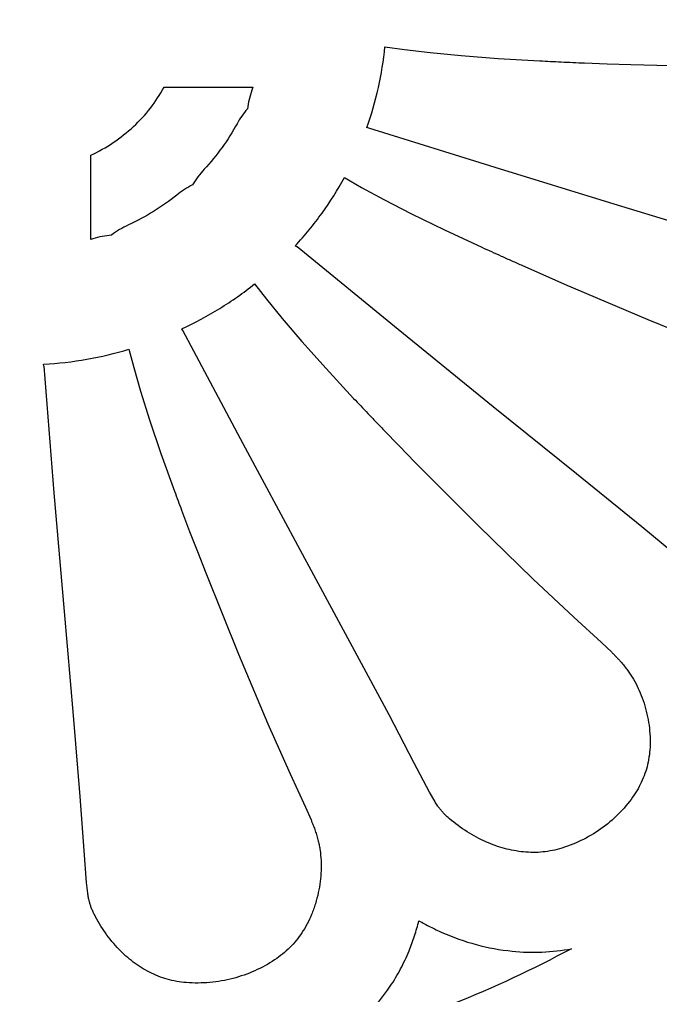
# Model space of a CAD drawing. Header units: centimetres. Extents: x -14.65 to -8.84, y -2.33 to 3.22.
# Drawn here: x -11.742 to -10.77, y -1.036 to 0.443 of the extents above; entities that cross this region are included whole.
import ezdxf

# ---------------------------------------------------------------- set-up
doc = ezdxf.new("R2010")
doc.units = ezdxf.units.CM
doc.header["$MEASUREMENT"] = 0
doc.layers.add('layer 1', color=7, linetype='Continuous')

msp = doc.modelspace()

# ---------------------------------------------------------------- linework, layer by layer
at = {"layer": 'layer 1', "color": 250}
for points, knots in [([(-14.64842, 3.22481), (-14.64842, 3.22481), (-14.64842, -2.32552), (-14.64842, -2.32552), (-14.64842, -2.32552), (-14.64842, -2.32552), (-8.83526, -2.32552), (-8.83526, -2.32552), (-8.83526, -2.32552), (-8.83526, -2.32552), (-8.83526, 3.22481), (-8.83526, 3.22481), (-8.83526, 3.22481), (-8.83526, 3.22481), (-14.64842, 3.22481), (-14.64842, 3.22481)], [0, 0, 0, 0, 0.2, 0.2, 0.2, 0.2, 0.4, 0.4, 0.4, 0.4, 0.6, 0.6, 0.6, 0.6, 1, 1, 1, 1]), ([(-11.21517, 0.27956), (-11.21517, 0.27956), (-11.21217, 0.27889), (-11.21217, 0.27889), (-11.21217, 0.27889), (-11.21217, 0.27889), (-11.21199, 0.27884), (-11.21199, 0.27884), (-11.21199, 0.27884), (-11.21199, 0.27884), (-11.02027, 0.21904), (-11.02027, 0.21904), (-11.02027, 0.21904), (-11.02027, 0.21904), (-10.83978, 0.16371), (-10.83978, 0.16371), (-10.83978, 0.16371), (-10.83978, 0.16371), (-10.68211, 0.11563), (-10.68211, 0.11563), (-10.68211, 0.11563), (-10.68211, 0.11563), (-10.55886, 0.07759), (-10.55886, 0.07759), (-10.55886, 0.07759), (-10.55886, 0.07759), (-10.47751, 0.05154), (-10.47751, 0.05154), (-10.47751, 0.05154), (-10.47751, 0.05154), (-10.42895, 0.03608), (-10.42895, 0.03608), (-10.42895, 0.03608), (-10.42895, 0.03608), (-10.41283, 0.03163), (-10.41283, 0.03163), (-10.41283, 0.03163), (-10.41165, 0.03134), (-10.41046, 0.03106), (-10.40928, 0.03079), (-10.40928, 0.03079), (-10.40808, 0.03052), (-10.40689, 0.03027), (-10.4057, 0.03002), (-10.4057, 0.03002), (-10.40475, 0.02983), (-10.40379, 0.02964), (-10.40283, 0.02947), (-10.40283, 0.02947), (-10.40187, 0.0293), (-10.4009, 0.02914), (-10.39994, 0.02899), (-10.39994, 0.02899), (-10.39817, 0.02871), (-10.39639, 0.02849), (-10.39461, 0.02831), (-10.39461, 0.02831), (-10.39283, 0.02813), (-10.39105, 0.02801), (-10.38926, 0.02793), (-10.38926, 0.02793), (-10.38525, 0.02776), (-10.38124, 0.02778), (-10.37724, 0.02801), (-10.37724, 0.02801), (-10.36604, 0.02863), (-10.3549, 0.03003), (-10.34389, 0.03218), (-10.34389, 0.03218), (-10.33294, 0.03433), (-10.32215, 0.03723), (-10.3116, 0.04087), (-10.3116, 0.04087), (-10.30239, 0.04404), (-10.29344, 0.04795), (-10.28486, 0.05255), (-10.28486, 0.05255), (-10.27638, 0.0571), (-10.26829, 0.06232), (-10.26066, 0.06818), (-10.26066, 0.06818), (-10.25302, 0.07404), (-10.24603, 0.08068), (-10.2398, 0.08801), (-10.2398, 0.08801), (-10.23368, 0.09519), (-10.22836, 0.10301), (-10.22392, 0.11133), (-10.22392, 0.11133), (-10.21852, 0.12146), (-10.21403, 0.13204), (-10.21051, 0.14297), (-10.21051, 0.14297), (-10.20702, 0.15379), (-10.20452, 0.1649), (-10.20303, 0.17617), (-10.20303, 0.17617), (-10.20157, 0.18721), (-10.2011, 0.19836), (-10.20162, 0.20948), (-10.20162, 0.20948), (-10.20215, 0.22062), (-10.20366, 0.23169), (-10.20615, 0.24256), (-10.20615, 0.24256), (-10.20829, 0.2519), (-10.21138, 0.26099), (-10.21539, 0.26969), (-10.21539, 0.26969), (-10.21945, 0.27852), (-10.2244, 0.28691), (-10.23016, 0.29473), (-10.23016, 0.29473), (-10.23325, 0.29892), (-10.23655, 0.30296), (-10.24004, 0.30683), (-10.24004, 0.30683), (-10.24356, 0.31074), (-10.24727, 0.31447), (-10.25116, 0.31802), (-10.25116, 0.31802), (-10.25558, 0.32205), (-10.26017, 0.32589), (-10.26492, 0.32953), (-10.26492, 0.32953), (-10.2697, 0.3332), (-10.27464, 0.33666), (-10.27972, 0.33992), (-10.27972, 0.33992), (-10.28461, 0.34304), (-10.28962, 0.34598), (-10.29473, 0.34872), (-10.29473, 0.34872), (-10.29988, 0.35148), (-10.30513, 0.35403), (-10.31048, 0.35638), (-10.31048, 0.35638), (-10.31534, 0.35852), (-10.3203, 0.36046), (-10.32533, 0.36218), (-10.32533, 0.36218), (-10.33038, 0.36391), (-10.33551, 0.36542), (-10.34069, 0.36672), (-10.34069, 0.36672), (-10.34312, 0.36733), (-10.34556, 0.36789), (-10.34801, 0.36838), (-10.34801, 0.36838), (-10.35047, 0.36888), (-10.35294, 0.36932), (-10.35542, 0.3697), (-10.35542, 0.3697), (-10.35821, 0.37013), (-10.36102, 0.37051), (-10.36383, 0.37083), (-10.36383, 0.37083), (-10.36664, 0.37114), (-10.36946, 0.37141), (-10.37228, 0.37161), (-10.37228, 0.37161), (-10.375, 0.3718), (-10.37773, 0.37196), (-10.38046, 0.37207), (-10.38046, 0.37207), (-10.38385, 0.37222), (-10.38725, 0.37231), (-10.39065, 0.37237), (-10.39065, 0.37237), (-10.39065, 0.37237), (-10.41237, 0.37238), (-10.41237, 0.37238), (-10.41237, 0.37238), (-10.41237, 0.37238), (-10.47071, 0.37121), (-10.47071, 0.37121), (-10.47071, 0.37121), (-10.47071, 0.37121), (-10.55705, 0.37031), (-10.55705, 0.37031), (-10.55705, 0.37031), (-10.55705, 0.37031), (-10.67639, 0.37147), (-10.67639, 0.37147), (-10.67639, 0.37147), (-10.67639, 0.37147), (-10.8146, 0.37497), (-10.8146, 0.37497), (-10.8146, 0.37497), (-10.8146, 0.37497), (-10.85078, 0.37624), (-10.85078, 0.37624), (-10.85078, 0.37624), (-10.85078, 0.37624), (-10.88488, 0.37758), (-10.88488, 0.37758), (-10.88488, 0.37758), (-10.89082, 0.37782), (-10.89676, 0.37807), (-10.9027, 0.37834), (-10.9027, 0.37834), (-10.90863, 0.3786), (-10.91457, 0.37887), (-10.9205, 0.37914), (-10.9205, 0.37914), (-10.92589, 0.37939), (-10.93127, 0.37965), (-10.93665, 0.37992), (-10.93665, 0.37992), (-10.94203, 0.38018), (-10.94742, 0.38046), (-10.9528, 0.38073), (-10.9528, 0.38073), (-10.9528, 0.38073), (-11.01599, 0.38444), (-11.01599, 0.38444), (-11.01599, 0.38444), (-11.01599, 0.38444), (-11.07209, 0.38867), (-11.07209, 0.38867), (-11.07209, 0.38867), (-11.07209, 0.38867), (-11.11928, 0.39334), (-11.11928, 0.39334), (-11.11928, 0.39334), (-11.11928, 0.39334), (-11.15791, 0.39805), (-11.15791, 0.39805), (-11.15791, 0.39805), (-11.15791, 0.39805), (-11.18771, 0.40219), (-11.18771, 0.40219), (-11.18771, 0.40219), (-11.1897, 0.38133), (-11.193, 0.36061), (-11.19758, 0.34016), (-11.19758, 0.34016), (-11.20218, 0.31962), (-11.20805, 0.29937), (-11.21517, 0.27956)], [0, 0, 0, 0, 0.0163934, 0.0163934, 0.0163934, 0.0163934, 0.0327869, 0.0327869, 0.0327869, 0.0327869, 0.0491803, 0.0491803, 0.0491803, 0.0491803, 0.0655738, 0.0655738, 0.0655738, 0.0655738, 0.0819672, 0.0819672, 0.0819672, 0.0819672, 0.0983607, 0.0983607, 0.0983607, 0.0983607, 0.1147541, 0.1147541, 0.1147541, 0.1147541, 0.1311475, 0.1311475, 0.1311475, 0.1311475, 0.147541, 0.147541, 0.147541, 0.147541, 0.1639344, 0.1639344, 0.1639344, 0.1639344, 0.1803279, 0.1803279, 0.1803279, 0.1803279, 0.1967213, 0.1967213, 0.1967213, 0.1967213, 0.2131148, 0.2131148, 0.2131148, 0.2131148, 0.2295082, 0.2295082, 0.2295082, 0.2295082, 0.2459016, 0.2459016, 0.2459016, 0.2459016, 0.2622951, 0.2622951, 0.2622951, 0.2622951, 0.2786885, 0.2786885, 0.2786885, 0.2786885, 0.295082, 0.295082, 0.295082, 0.295082, 0.3114754, 0.3114754, 0.3114754, 0.3114754, 0.3278689, 0.3278689, 0.3278689, 0.3278689, 0.3442623, 0.3442623, 0.3442623, 0.3442623, 0.3606557, 0.3606557, 0.3606557, 0.3606557, 0.3770492, 0.3770492, 0.3770492, 0.3770492, 0.3934426, 0.3934426, 0.3934426, 0.3934426, 0.4098361, 0.4098361, 0.4098361, 0.4098361, 0.4262295, 0.4262295, 0.4262295, 0.4262295, 0.442623, 0.442623, 0.442623, 0.442623, 0.4590164, 0.4590164, 0.4590164, 0.4590164, 0.4754098, 0.4754098, 0.4754098, 0.4754098, 0.4918033, 0.4918033, 0.4918033, 0.4918033, 0.5081967, 0.5081967, 0.5081967, 0.5081967, 0.5245902, 0.5245902, 0.5245902, 0.5245902, 0.5409836, 0.5409836, 0.5409836, 0.5409836, 0.557377, 0.557377, 0.557377, 0.557377, 0.5737705, 0.5737705, 0.5737705, 0.5737705, 0.5901639, 0.5901639, 0.5901639, 0.5901639, 0.6065574, 0.6065574, 0.6065574, 0.6065574, 0.6229508, 0.6229508, 0.6229508, 0.6229508, 0.6393443, 0.6393443, 0.6393443, 0.6393443, 0.6557377, 0.6557377, 0.6557377, 0.6557377, 0.6721311, 0.6721311, 0.6721311, 0.6721311, 0.6885246, 0.6885246, 0.6885246, 0.6885246, 0.704918, 0.704918, 0.704918, 0.704918, 0.7213115, 0.7213115, 0.7213115, 0.7213115, 0.7377049, 0.7377049, 0.7377049, 0.7377049, 0.7540984, 0.7540984, 0.7540984, 0.7540984, 0.7704918, 0.7704918, 0.7704918, 0.7704918, 0.7868852, 0.7868852, 0.7868852, 0.7868852, 0.8032787, 0.8032787, 0.8032787, 0.8032787, 0.8196721, 0.8196721, 0.8196721, 0.8196721, 0.8360656, 0.8360656, 0.8360656, 0.8360656, 0.852459, 0.852459, 0.852459, 0.852459, 0.8688525, 0.8688525, 0.8688525, 0.8688525, 0.8852459, 0.8852459, 0.8852459, 0.8852459, 0.9016393, 0.9016393, 0.9016393, 0.9016393, 0.9180328, 0.9180328, 0.9180328, 0.9180328, 0.9344262, 0.9344262, 0.9344262, 0.9344262, 0.9508197, 0.9508197, 0.9508197, 0.9508197, 0.9672131, 0.9672131, 0.9672131, 0.9672131, 1, 1, 1, 1]), ([(-11.63364, 0.23772), (-11.63364, 0.23772), (-11.63364, 0.11016), (-11.63364, 0.11016), (-11.63364, 0.11016), (-11.63364, 0.11016), (-11.63059, 0.11105), (-11.63059, 0.11105), (-11.63059, 0.11105), (-11.626, 0.11241), (-11.62134, 0.11356), (-11.61665, 0.11449), (-11.61665, 0.11449), (-11.61193, 0.11543), (-11.60718, 0.11614), (-11.6024, 0.11664), (-11.6024, 0.11664), (-11.59839, 0.1196), (-11.59425, 0.12235), (-11.58997, 0.1249), (-11.58997, 0.1249), (-11.58566, 0.12746), (-11.58122, 0.12981), (-11.57667, 0.13193), (-11.57667, 0.13193), (-11.56351, 0.13808), (-11.55072, 0.14499), (-11.53837, 0.15262), (-11.53837, 0.15262), (-11.52614, 0.16018), (-11.51436, 0.16845), (-11.5031, 0.17739), (-11.5031, 0.17739), (-11.49941, 0.18033), (-11.49558, 0.18308), (-11.49162, 0.18565), (-11.49162, 0.18565), (-11.48763, 0.18824), (-11.48352, 0.19064), (-11.4793, 0.19284), (-11.4793, 0.19284), (-11.47679, 0.19703), (-11.47407, 0.20109), (-11.47114, 0.205), (-11.47114, 0.205), (-11.46818, 0.20894), (-11.46502, 0.21274), (-11.46167, 0.21635), (-11.46167, 0.21635), (-11.45198, 0.22683), (-11.44294, 0.23788), (-11.43458, 0.24944), (-11.43458, 0.24944), (-11.42632, 0.26089), (-11.41876, 0.27283), (-11.41196, 0.28519), (-11.41196, 0.28519), (-11.40972, 0.28925), (-11.40729, 0.29319), (-11.40466, 0.29701), (-11.40466, 0.29701), (-11.40201, 0.30086), (-11.39918, 0.30457), (-11.39617, 0.30815), (-11.39617, 0.30815), (-11.39553, 0.31293), (-11.39464, 0.31768), (-11.3935, 0.32238), (-11.3935, 0.32238), (-11.39236, 0.32709), (-11.39096, 0.33174), (-11.38932, 0.3363), (-11.38932, 0.3363), (-11.38932, 0.3363), (-11.38777, 0.34073), (-11.38777, 0.34073), (-11.38777, 0.34073), (-11.38777, 0.34073), (-11.52257, 0.34073), (-11.52257, 0.34073), (-11.52257, 0.34073), (-11.53474, 0.31847), (-11.55042, 0.29834), (-11.56901, 0.28109), (-11.56901, 0.28109), (-11.58815, 0.26334), (-11.60996, 0.24871), (-11.63364, 0.23772)], [0, 0, 0, 0, 0.0434783, 0.0434783, 0.0434783, 0.0434783, 0.0869565, 0.0869565, 0.0869565, 0.0869565, 0.1304348, 0.1304348, 0.1304348, 0.1304348, 0.173913, 0.173913, 0.173913, 0.173913, 0.2173913, 0.2173913, 0.2173913, 0.2173913, 0.2608696, 0.2608696, 0.2608696, 0.2608696, 0.3043478, 0.3043478, 0.3043478, 0.3043478, 0.3478261, 0.3478261, 0.3478261, 0.3478261, 0.3913043, 0.3913043, 0.3913043, 0.3913043, 0.4347826, 0.4347826, 0.4347826, 0.4347826, 0.4782609, 0.4782609, 0.4782609, 0.4782609, 0.5217391, 0.5217391, 0.5217391, 0.5217391, 0.5652174, 0.5652174, 0.5652174, 0.5652174, 0.6086957, 0.6086957, 0.6086957, 0.6086957, 0.6521739, 0.6521739, 0.6521739, 0.6521739, 0.6956522, 0.6956522, 0.6956522, 0.6956522, 0.7391304, 0.7391304, 0.7391304, 0.7391304, 0.7826087, 0.7826087, 0.7826087, 0.7826087, 0.826087, 0.826087, 0.826087, 0.826087, 0.8695652, 0.8695652, 0.8695652, 0.8695652, 0.9130435, 0.9130435, 0.9130435, 0.9130435, 1, 1, 1, 1]), ([(-11.32356, 0.1004), (-11.32356, 0.1004), (-11.32106, 0.09869), (-11.32106, 0.09869), (-11.32106, 0.09869), (-11.32106, 0.09869), (-11.32091, 0.09857), (-11.32091, 0.09857), (-11.32091, 0.09857), (-11.32091, 0.09857), (-11.16779, -0.02662), (-11.16779, -0.02662), (-11.16779, -0.02662), (-11.16779, -0.02662), (-11.02325, -0.14358), (-11.02325, -0.14358), (-11.02325, -0.14358), (-11.02325, -0.14358), (-10.89688, -0.24552), (-10.89688, -0.24552), (-10.89688, -0.24552), (-10.89688, -0.24552), (-10.79829, -0.32563), (-10.79829, -0.32563), (-10.79829, -0.32563), (-10.79829, -0.32563), (-10.73358, -0.37937), (-10.73358, -0.37937), (-10.73358, -0.37937), (-10.73358, -0.37937), (-10.69492, -0.41137), (-10.69492, -0.41137), (-10.69492, -0.41137), (-10.69492, -0.41137), (-10.68182, -0.42136), (-10.68182, -0.42136), (-10.68182, -0.42136), (-10.68084, -0.42206), (-10.67986, -0.42275), (-10.67887, -0.42343), (-10.67887, -0.42343), (-10.67788, -0.42411), (-10.67688, -0.42478), (-10.67588, -0.42545), (-10.67588, -0.42545), (-10.67507, -0.42598), (-10.67426, -0.4265), (-10.67345, -0.427), (-10.67345, -0.427), (-10.67263, -0.42752), (-10.6718, -0.42802), (-10.67097, -0.42851), (-10.67097, -0.42851), (-10.66945, -0.42941), (-10.6679, -0.43026), (-10.66633, -0.43107), (-10.66633, -0.43107), (-10.66475, -0.43189), (-10.66315, -0.43266), (-10.66153, -0.43338), (-10.66153, -0.43338), (-10.65971, -0.43419), (-10.65787, -0.43495), (-10.65602, -0.43567), (-10.65602, -0.43567), (-10.65416, -0.43639), (-10.65228, -0.43707), (-10.65039, -0.4377), (-10.65039, -0.4377), (-10.63979, -0.4412), (-10.62896, -0.44397), (-10.61798, -0.44599), (-10.61798, -0.44599), (-10.60695, -0.44801), (-10.59579, -0.44927), (-10.58459, -0.44976), (-10.58459, -0.44976), (-10.5748, -0.45019), (-10.56499, -0.44984), (-10.55526, -0.44873), (-10.55526, -0.44873), (-10.54556, -0.44762), (-10.53596, -0.44574), (-10.52656, -0.44311), (-10.52656, -0.44311), (-10.51715, -0.44048), (-10.50803, -0.4369), (-10.49935, -0.43241), (-10.49935, -0.43241), (-10.49081, -0.428), (-10.48275, -0.42272), (-10.47529, -0.41664), (-10.47529, -0.41664), (-10.46623, -0.40925), (-10.45782, -0.4011), (-10.45017, -0.39227), (-10.45017, -0.39227), (-10.44263, -0.38358), (-10.43587, -0.37424), (-10.42997, -0.36436), (-10.42997, -0.36436), (-10.42419, -0.35469), (-10.41927, -0.34454), (-10.41526, -0.33401), (-10.41526, -0.33401), (-10.4113, -0.32359), (-10.40826, -0.31284), (-10.4062, -0.30189), (-10.4062, -0.30189), (-10.40442, -0.29249), (-10.40363, -0.28293), (-10.40384, -0.27336), (-10.40384, -0.27336), (-10.40405, -0.26378), (-10.40526, -0.25426), (-10.40744, -0.24493), (-10.40744, -0.24493), (-10.40861, -0.23993), (-10.41003, -0.23499), (-10.41171, -0.23013), (-10.41171, -0.23013), (-10.41339, -0.22525), (-10.41532, -0.22045), (-10.41749, -0.21576), (-10.41749, -0.21576), (-10.41995, -0.21042), (-10.42265, -0.2052), (-10.42558, -0.2001), (-10.42558, -0.2001), (-10.42853, -0.19496), (-10.4317, -0.18996), (-10.43509, -0.1851), (-10.43509, -0.1851), (-10.43835, -0.18043), (-10.44179, -0.17589), (-10.44542, -0.1715), (-10.44542, -0.1715), (-10.44907, -0.16707), (-10.4529, -0.16279), (-10.45689, -0.15867), (-10.45689, -0.15867), (-10.46053, -0.15492), (-10.46432, -0.15133), (-10.46828, -0.14791), (-10.46828, -0.14791), (-10.47226, -0.14446), (-10.47639, -0.14118), (-10.48066, -0.13809), (-10.48066, -0.13809), (-10.48265, -0.13664), (-10.48469, -0.13525), (-10.48675, -0.13389), (-10.48675, -0.13389), (-10.48883, -0.13253), (-10.49093, -0.13123), (-10.49307, -0.12997), (-10.49307, -0.12997), (-10.49547, -0.12855), (-10.49791, -0.12718), (-10.50038, -0.12587), (-10.50038, -0.12587), (-10.50285, -0.12454), (-10.50535, -0.12327), (-10.50788, -0.12206), (-10.50788, -0.12206), (-10.5091, -0.12147), (-10.51032, -0.12089), (-10.51155, -0.12032), (-10.51155, -0.12032), (-10.51278, -0.11975), (-10.51401, -0.1192), (-10.51525, -0.11864), (-10.51525, -0.11864), (-10.51679, -0.11796), (-10.51833, -0.11728), (-10.51988, -0.11662), (-10.51988, -0.11662), (-10.52143, -0.11595), (-10.52299, -0.1153), (-10.52455, -0.11465), (-10.52455, -0.11465), (-10.52455, -0.11465), (-10.54461, -0.10672), (-10.54461, -0.10672), (-10.54461, -0.10672), (-10.54461, -0.10672), (-10.59897, -0.08651), (-10.59897, -0.08651), (-10.59897, -0.08651), (-10.59897, -0.08651), (-10.67911, -0.05585), (-10.67911, -0.05585), (-10.67911, -0.05585), (-10.67911, -0.05585), (-10.7889, -0.01125), (-10.7889, -0.01125), (-10.7889, -0.01125), (-10.7889, -0.01125), (-10.91518, 0.04241), (-10.91518, 0.04241), (-10.91518, 0.04241), (-10.91518, 0.04241), (-10.94809, 0.05678), (-10.94809, 0.05678), (-10.94809, 0.05678), (-10.94809, 0.05678), (-10.97906, 0.07046), (-10.97906, 0.07046), (-10.97906, 0.07046), (-10.98445, 0.07285), (-10.98984, 0.07525), (-10.99522, 0.07766), (-10.99522, 0.07766), (-11.0006, 0.08007), (-11.00597, 0.08248), (-11.01135, 0.08491), (-11.01135, 0.08491), (-11.01622, 0.0871), (-11.02109, 0.0893), (-11.02596, 0.09151), (-11.02596, 0.09151), (-11.03082, 0.09372), (-11.03569, 0.09593), (-11.04054, 0.09816), (-11.04054, 0.09816), (-11.04054, 0.09816), (-11.09744, 0.12463), (-11.09744, 0.12463), (-11.09744, 0.12463), (-11.09744, 0.12463), (-11.14757, 0.149), (-11.14757, 0.149), (-11.14757, 0.149), (-11.14757, 0.149), (-11.1893, 0.17054), (-11.1893, 0.17054), (-11.1893, 0.17054), (-11.1893, 0.17054), (-11.22309, 0.18898), (-11.22309, 0.18898), (-11.22309, 0.18898), (-11.22309, 0.18898), (-11.24897, 0.20368), (-11.24897, 0.20368), (-11.24897, 0.20368), (-11.25918, 0.18512), (-11.27052, 0.16721), (-11.28292, 0.15005), (-11.28292, 0.15005), (-11.29546, 0.13269), (-11.30903, 0.11611), (-11.32356, 0.1004)], [0, 0, 0, 0, 0.015625, 0.015625, 0.015625, 0.015625, 0.03125, 0.03125, 0.03125, 0.03125, 0.046875, 0.046875, 0.046875, 0.046875, 0.0625, 0.0625, 0.0625, 0.0625, 0.078125, 0.078125, 0.078125, 0.078125, 0.09375, 0.09375, 0.09375, 0.09375, 0.109375, 0.109375, 0.109375, 0.109375, 0.125, 0.125, 0.125, 0.125, 0.140625, 0.140625, 0.140625, 0.140625, 0.15625, 0.15625, 0.15625, 0.15625, 0.171875, 0.171875, 0.171875, 0.171875, 0.1875, 0.1875, 0.1875, 0.1875, 0.203125, 0.203125, 0.203125, 0.203125, 0.21875, 0.21875, 0.21875, 0.21875, 0.234375, 0.234375, 0.234375, 0.234375, 0.25, 0.25, 0.25, 0.25, 0.265625, 0.265625, 0.265625, 0.265625, 0.28125, 0.28125, 0.28125, 0.28125, 0.296875, 0.296875, 0.296875, 0.296875, 0.3125, 0.3125, 0.3125, 0.3125, 0.328125, 0.328125, 0.328125, 0.328125, 0.34375, 0.34375, 0.34375, 0.34375, 0.359375, 0.359375, 0.359375, 0.359375, 0.375, 0.375, 0.375, 0.375, 0.390625, 0.390625, 0.390625, 0.390625, 0.40625, 0.40625, 0.40625, 0.40625, 0.421875, 0.421875, 0.421875, 0.421875, 0.4375, 0.4375, 0.4375, 0.4375, 0.453125, 0.453125, 0.453125, 0.453125, 0.46875, 0.46875, 0.46875, 0.46875, 0.484375, 0.484375, 0.484375, 0.484375, 0.5, 0.5, 0.5, 0.5, 0.515625, 0.515625, 0.515625, 0.515625, 0.53125, 0.53125, 0.53125, 0.53125, 0.546875, 0.546875, 0.546875, 0.546875, 0.5625, 0.5625, 0.5625, 0.5625, 0.578125, 0.578125, 0.578125, 0.578125, 0.59375, 0.59375, 0.59375, 0.59375, 0.609375, 0.609375, 0.609375, 0.609375, 0.625, 0.625, 0.625, 0.625, 0.640625, 0.640625, 0.640625, 0.640625, 0.65625, 0.65625, 0.65625, 0.65625, 0.671875, 0.671875, 0.671875, 0.671875, 0.6875, 0.6875, 0.6875, 0.6875, 0.703125, 0.703125, 0.703125, 0.703125, 0.71875, 0.71875, 0.71875, 0.71875, 0.734375, 0.734375, 0.734375, 0.734375, 0.75, 0.75, 0.75, 0.75, 0.765625, 0.765625, 0.765625, 0.765625, 0.78125, 0.78125, 0.78125, 0.78125, 0.796875, 0.796875, 0.796875, 0.796875, 0.8125, 0.8125, 0.8125, 0.8125, 0.828125, 0.828125, 0.828125, 0.828125, 0.84375, 0.84375, 0.84375, 0.84375, 0.859375, 0.859375, 0.859375, 0.859375, 0.875, 0.875, 0.875, 0.875, 0.890625, 0.890625, 0.890625, 0.890625, 0.90625, 0.90625, 0.90625, 0.90625, 0.921875, 0.921875, 0.921875, 0.921875, 0.9375, 0.9375, 0.9375, 0.9375, 0.953125, 0.953125, 0.953125, 0.953125, 0.96875, 0.96875, 0.96875, 0.96875, 1, 1, 1, 1]), ([(-11.49562, -0.02558), (-11.49562, -0.02558), (-11.494, -0.02808), (-11.494, -0.02808), (-11.494, -0.02808), (-11.494, -0.02808), (-11.4939, -0.02824), (-11.4939, -0.02824), (-11.4939, -0.02824), (-11.4939, -0.02824), (-11.40269, -0.19976), (-11.40269, -0.19976), (-11.40269, -0.19976), (-11.40269, -0.19976), (-11.31611, -0.36055), (-11.31611, -0.36055), (-11.31611, -0.36055), (-11.31611, -0.36055), (-11.24028, -0.50083), (-11.24028, -0.50083), (-11.24028, -0.50083), (-11.24028, -0.50083), (-11.18135, -0.61081), (-11.18135, -0.61081), (-11.18135, -0.61081), (-11.18135, -0.61081), (-11.14314, -0.68406), (-11.14314, -0.68406), (-11.14314, -0.68406), (-11.14314, -0.68406), (-11.12027, -0.72773), (-11.12027, -0.72773), (-11.12027, -0.72773), (-11.12027, -0.72773), (-11.11218, -0.74174), (-11.11218, -0.74174), (-11.11218, -0.74174), (-11.11155, -0.74275), (-11.11092, -0.74374), (-11.11028, -0.74473), (-11.11028, -0.74473), (-11.10964, -0.74572), (-11.10899, -0.7467), (-11.10833, -0.74768), (-11.10833, -0.74768), (-11.1078, -0.74847), (-11.10726, -0.74924), (-11.10671, -0.75001), (-11.10671, -0.75001), (-11.10616, -0.75078), (-11.10559, -0.75155), (-11.10502, -0.7523), (-11.10502, -0.7523), (-11.10398, -0.75369), (-11.10289, -0.75504), (-11.10176, -0.75636), (-11.10176, -0.75636), (-11.10063, -0.75769), (-11.09946, -0.75899), (-11.09825, -0.76025), (-11.09825, -0.76025), (-11.0969, -0.76166), (-11.09551, -0.76304), (-11.09409, -0.76437), (-11.09409, -0.76437), (-11.09266, -0.76572), (-11.09119, -0.76703), (-11.08969, -0.7683), (-11.08969, -0.7683), (-11.08132, -0.7754), (-11.07244, -0.7819), (-11.06314, -0.78775), (-11.06314, -0.78775), (-11.05372, -0.79366), (-11.0439, -0.79891), (-11.03375, -0.80345), (-11.03375, -0.80345), (-11.02487, -0.80742), (-11.0157, -0.81067), (-11.00632, -0.81318), (-11.00632, -0.81318), (-10.99685, -0.8157), (-10.98721, -0.81747), (-10.97746, -0.81848), (-10.97746, -0.81848), (-10.96771, -0.81948), (-10.95788, -0.8195), (-10.94812, -0.81853), (-10.94812, -0.81853), (-10.9384, -0.81757), (-10.92881, -0.81562), (-10.91948, -0.81273), (-10.91948, -0.81273), (-10.90813, -0.8092), (-10.8971, -0.80474), (-10.8865, -0.79938), (-10.8865, -0.79938), (-10.87604, -0.7941), (-10.86604, -0.78793), (-10.85662, -0.78096), (-10.85662, -0.78096), (-10.84739, -0.77413), (-10.83875, -0.76653), (-10.83081, -0.75825), (-10.83081, -0.75825), (-10.82299, -0.7501), (-10.81589, -0.74129), (-10.80958, -0.73192), (-10.80958, -0.73192), (-10.80416, -0.72387), (-10.79958, -0.7153), (-10.79591, -0.70632), (-10.79591, -0.70632), (-10.79229, -0.69747), (-10.78959, -0.68825), (-10.78786, -0.67884), (-10.78786, -0.67884), (-10.78693, -0.67379), (-10.78627, -0.6687), (-10.78586, -0.66358), (-10.78586, -0.66358), (-10.78545, -0.65847), (-10.78531, -0.65334), (-10.78543, -0.64822), (-10.78543, -0.64822), (-10.78557, -0.64239), (-10.78596, -0.63657), (-10.78663, -0.63078), (-10.78663, -0.63078), (-10.78729, -0.62497), (-10.78821, -0.6192), (-10.78939, -0.61348), (-10.78939, -0.61348), (-10.79052, -0.60797), (-10.79188, -0.60252), (-10.79347, -0.59712), (-10.79347, -0.59712), (-10.79506, -0.59171), (-10.79688, -0.58637), (-10.79892, -0.5811), (-10.79892, -0.5811), (-10.80077, -0.57631), (-10.80284, -0.5716), (-10.80512, -0.567), (-10.80512, -0.567), (-10.80741, -0.56236), (-10.80991, -0.55784), (-10.81261, -0.55342), (-10.81261, -0.55342), (-10.81388, -0.55136), (-10.81519, -0.54932), (-10.81656, -0.54732), (-10.81656, -0.54732), (-10.81793, -0.54531), (-10.81935, -0.54333), (-10.82082, -0.54139), (-10.82082, -0.54139), (-10.82247, -0.5392), (-10.82418, -0.53705), (-10.82592, -0.53493), (-10.82592, -0.53493), (-10.82768, -0.53281), (-10.82948, -0.53072), (-10.83133, -0.52867), (-10.83133, -0.52867), (-10.83222, -0.52769), (-10.83311, -0.52671), (-10.83402, -0.52574), (-10.83402, -0.52574), (-10.83493, -0.52476), (-10.83584, -0.52379), (-10.83676, -0.52284), (-10.83676, -0.52284), (-10.83791, -0.52164), (-10.83907, -0.52045), (-10.84023, -0.51927), (-10.84023, -0.51927), (-10.8414, -0.51809), (-10.84257, -0.51692), (-10.84375, -0.51575), (-10.84375, -0.51575), (-10.84375, -0.51575), (-10.8591, -0.50111), (-10.8591, -0.50111), (-10.8591, -0.50111), (-10.8591, -0.50111), (-10.90122, -0.46261), (-10.90122, -0.46261), (-10.90122, -0.46261), (-10.90122, -0.46261), (-10.96294, -0.40504), (-10.96294, -0.40504), (-10.96294, -0.40504), (-10.96294, -0.40504), (-11.04647, -0.32378), (-11.04647, -0.32378), (-11.04647, -0.32378), (-11.04647, -0.32378), (-11.1416, -0.22814), (-11.1416, -0.22814), (-11.1416, -0.22814), (-11.1416, -0.22814), (-11.16624, -0.20285), (-11.16624, -0.20285), (-11.16624, -0.20285), (-11.16624, -0.20285), (-11.18937, -0.17892), (-11.18937, -0.17892), (-11.18937, -0.17892), (-11.19338, -0.17474), (-11.19739, -0.17056), (-11.20139, -0.16637), (-11.20139, -0.16637), (-11.2054, -0.16219), (-11.2094, -0.15799), (-11.21339, -0.1538), (-11.21339, -0.1538), (-11.21701, -0.14999), (-11.22063, -0.14618), (-11.22424, -0.14236), (-11.22424, -0.14236), (-11.22785, -0.13855), (-11.23145, -0.13473), (-11.23505, -0.1309), (-11.23505, -0.1309), (-11.23505, -0.1309), (-11.27698, -0.08569), (-11.27698, -0.08569), (-11.27698, -0.08569), (-11.27698, -0.08569), (-11.31351, -0.04488), (-11.31351, -0.04488), (-11.31351, -0.04488), (-11.31351, -0.04488), (-11.34342, -0.00977), (-11.34342, -0.00977), (-11.34342, -0.00977), (-11.34342, -0.00977), (-11.36723, 0.0196), (-11.36723, 0.0196), (-11.36723, 0.0196), (-11.36723, 0.0196), (-11.38524, 0.04262), (-11.38524, 0.04262), (-11.38524, 0.04262), (-11.40213, 0.0292), (-11.4198, 0.01679), (-11.43815, 0.00546), (-11.43815, 0.00546), (-11.45669, -0.006), (-11.47588, -0.01636), (-11.49562, -0.02558)], [0, 0, 0, 0, 0.015625, 0.015625, 0.015625, 0.015625, 0.03125, 0.03125, 0.03125, 0.03125, 0.046875, 0.046875, 0.046875, 0.046875, 0.0625, 0.0625, 0.0625, 0.0625, 0.078125, 0.078125, 0.078125, 0.078125, 0.09375, 0.09375, 0.09375, 0.09375, 0.109375, 0.109375, 0.109375, 0.109375, 0.125, 0.125, 0.125, 0.125, 0.140625, 0.140625, 0.140625, 0.140625, 0.15625, 0.15625, 0.15625, 0.15625, 0.171875, 0.171875, 0.171875, 0.171875, 0.1875, 0.1875, 0.1875, 0.1875, 0.203125, 0.203125, 0.203125, 0.203125, 0.21875, 0.21875, 0.21875, 0.21875, 0.234375, 0.234375, 0.234375, 0.234375, 0.25, 0.25, 0.25, 0.25, 0.265625, 0.265625, 0.265625, 0.265625, 0.28125, 0.28125, 0.28125, 0.28125, 0.296875, 0.296875, 0.296875, 0.296875, 0.3125, 0.3125, 0.3125, 0.3125, 0.328125, 0.328125, 0.328125, 0.328125, 0.34375, 0.34375, 0.34375, 0.34375, 0.359375, 0.359375, 0.359375, 0.359375, 0.375, 0.375, 0.375, 0.375, 0.390625, 0.390625, 0.390625, 0.390625, 0.40625, 0.40625, 0.40625, 0.40625, 0.421875, 0.421875, 0.421875, 0.421875, 0.4375, 0.4375, 0.4375, 0.4375, 0.453125, 0.453125, 0.453125, 0.453125, 0.46875, 0.46875, 0.46875, 0.46875, 0.484375, 0.484375, 0.484375, 0.484375, 0.5, 0.5, 0.5, 0.5, 0.515625, 0.515625, 0.515625, 0.515625, 0.53125, 0.53125, 0.53125, 0.53125, 0.546875, 0.546875, 0.546875, 0.546875, 0.5625, 0.5625, 0.5625, 0.5625, 0.578125, 0.578125, 0.578125, 0.578125, 0.59375, 0.59375, 0.59375, 0.59375, 0.609375, 0.609375, 0.609375, 0.609375, 0.625, 0.625, 0.625, 0.625, 0.640625, 0.640625, 0.640625, 0.640625, 0.65625, 0.65625, 0.65625, 0.65625, 0.671875, 0.671875, 0.671875, 0.671875, 0.6875, 0.6875, 0.6875, 0.6875, 0.703125, 0.703125, 0.703125, 0.703125, 0.71875, 0.71875, 0.71875, 0.71875, 0.734375, 0.734375, 0.734375, 0.734375, 0.75, 0.75, 0.75, 0.75, 0.765625, 0.765625, 0.765625, 0.765625, 0.78125, 0.78125, 0.78125, 0.78125, 0.796875, 0.796875, 0.796875, 0.796875, 0.8125, 0.8125, 0.8125, 0.8125, 0.828125, 0.828125, 0.828125, 0.828125, 0.84375, 0.84375, 0.84375, 0.84375, 0.859375, 0.859375, 0.859375, 0.859375, 0.875, 0.875, 0.875, 0.875, 0.890625, 0.890625, 0.890625, 0.890625, 0.90625, 0.90625, 0.90625, 0.90625, 0.921875, 0.921875, 0.921875, 0.921875, 0.9375, 0.9375, 0.9375, 0.9375, 0.953125, 0.953125, 0.953125, 0.953125, 0.96875, 0.96875, 0.96875, 0.96875, 1, 1, 1, 1]), ([(-11.70516, -0.0792), (-11.70516, -0.0792), (-11.70466, -0.0821), (-11.70466, -0.0821), (-11.70466, -0.0821), (-11.70466, -0.0821), (-11.70463, -0.08228), (-11.70463, -0.08228), (-11.70463, -0.08228), (-11.70463, -0.08228), (-11.68922, -0.27402), (-11.68922, -0.27402), (-11.68922, -0.27402), (-11.68922, -0.27402), (-11.67377, -0.45416), (-11.67377, -0.45416), (-11.67377, -0.45416), (-11.67377, -0.45416), (-11.66003, -0.61143), (-11.66003, -0.61143), (-11.66003, -0.61143), (-11.66003, -0.61143), (-11.64973, -0.73453), (-11.64973, -0.73453), (-11.64973, -0.73453), (-11.64973, -0.73453), (-11.64384, -0.81615), (-11.64384, -0.81615), (-11.64384, -0.81615), (-11.64384, -0.81615), (-11.64024, -0.86483), (-11.64024, -0.86483), (-11.64024, -0.86483), (-11.64024, -0.86483), (-11.63838, -0.88074), (-11.63838, -0.88074), (-11.63838, -0.88074), (-11.63821, -0.88189), (-11.63803, -0.88304), (-11.63784, -0.88419), (-11.63784, -0.88419), (-11.63764, -0.88534), (-11.63743, -0.88648), (-11.63721, -0.88763), (-11.63721, -0.88763), (-11.63704, -0.88854), (-11.63685, -0.88946), (-11.63665, -0.89037), (-11.63665, -0.89037), (-11.63645, -0.89128), (-11.63624, -0.89219), (-11.63601, -0.8931), (-11.63601, -0.8931), (-11.6356, -0.89476), (-11.63514, -0.89641), (-11.63463, -0.89804), (-11.63463, -0.89804), (-11.63412, -0.89968), (-11.63356, -0.90131), (-11.63295, -0.90291), (-11.63295, -0.90291), (-11.63226, -0.90471), (-11.63154, -0.90649), (-11.63076, -0.90824), (-11.63076, -0.90824), (-11.62998, -0.91001), (-11.62915, -0.91175), (-11.62827, -0.91347), (-11.62827, -0.91347), (-11.62339, -0.92309), (-11.6178, -0.93233), (-11.61155, -0.94112), (-11.61155, -0.94112), (-11.60522, -0.95003), (-11.59825, -0.95846), (-11.5907, -0.96636), (-11.5907, -0.96636), (-11.5841, -0.97326), (-11.57694, -0.9796), (-11.5693, -0.98532), (-11.5693, -0.98532), (-11.56154, -0.99113), (-11.55332, -0.99629), (-11.54473, -1.00077), (-11.54473, -1.00077), (-11.53612, -1.00526), (-11.52708, -1.00885), (-11.51774, -1.0115), (-11.51774, -1.0115), (-11.50831, -1.01417), (-11.49863, -1.01589), (-11.48885, -1.01661), (-11.48885, -1.01661), (-11.47695, -1.0175), (-11.465, -1.0174), (-11.45312, -1.01633), (-11.45312, -1.01633), (-11.44127, -1.01525), (-11.42953, -1.0132), (-11.41802, -1.0102), (-11.41802, -1.0102), (-11.40675, -1.00725), (-11.39573, -1.00339), (-11.3851, -0.99865), (-11.3851, -0.99865), (-11.37458, -0.99396), (-11.36447, -0.98841), (-11.35487, -0.98205), (-11.35487, -0.98205), (-11.34664, -0.97659), (-11.33895, -0.97033), (-11.33194, -0.96336), (-11.33194, -0.96336), (-11.32506, -0.95652), (-11.31888, -0.94901), (-11.3135, -0.94094), (-11.3135, -0.94094), (-11.31062, -0.93661), (-11.30796, -0.93214), (-11.30552, -0.92755), (-11.30552, -0.92755), (-11.3031, -0.92299), (-11.30091, -0.91831), (-11.29897, -0.91353), (-11.29897, -0.91353), (-11.29676, -0.9081), (-11.29478, -0.90256), (-11.29306, -0.89695), (-11.29306, -0.89695), (-11.29135, -0.89137), (-11.28989, -0.88571), (-11.28868, -0.87999), (-11.28868, -0.87999), (-11.28751, -0.87449), (-11.28658, -0.86895), (-11.28588, -0.86337), (-11.28588, -0.86337), (-11.28518, -0.8578), (-11.28472, -0.85221), (-11.28449, -0.8466), (-11.28449, -0.8466), (-11.28428, -0.8415), (-11.2843, -0.83639), (-11.28456, -0.83129), (-11.28456, -0.83129), (-11.28481, -0.82618), (-11.2853, -0.82109), (-11.28603, -0.81604), (-11.28603, -0.81604), (-11.28637, -0.81366), (-11.28676, -0.8113), (-11.28722, -0.80895), (-11.28722, -0.80895), (-11.28768, -0.8066), (-11.2882, -0.80425), (-11.28878, -0.80192), (-11.28878, -0.80192), (-11.28943, -0.7993), (-11.29014, -0.79669), (-11.2909, -0.79409), (-11.2909, -0.79409), (-11.29167, -0.79149), (-11.2925, -0.78891), (-11.29338, -0.78634), (-11.29338, -0.78634), (-11.29381, -0.78511), (-11.29424, -0.78388), (-11.29469, -0.78265), (-11.29469, -0.78265), (-11.29514, -0.78141), (-11.29559, -0.78019), (-11.29606, -0.77897), (-11.29606, -0.77897), (-11.29664, -0.77744), (-11.29724, -0.77592), (-11.29784, -0.77441), (-11.29784, -0.77441), (-11.29844, -0.77289), (-11.29905, -0.77138), (-11.29967, -0.76987), (-11.29967, -0.76987), (-11.29967, -0.76987), (-11.30798, -0.75074), (-11.30798, -0.75074), (-11.30798, -0.75074), (-11.30798, -0.75074), (-11.33143, -0.69981), (-11.33143, -0.69981), (-11.33143, -0.69981), (-11.33143, -0.69981), (-11.36535, -0.62411), (-11.36535, -0.62411), (-11.36535, -0.62411), (-11.36535, -0.62411), (-11.4099, -0.51856), (-11.4099, -0.51856), (-11.4099, -0.51856), (-11.4099, -0.51856), (-11.45939, -0.39549), (-11.45939, -0.39549), (-11.45939, -0.39549), (-11.45939, -0.39549), (-11.47201, -0.36314), (-11.47201, -0.36314), (-11.47201, -0.36314), (-11.47201, -0.36314), (-11.48376, -0.33259), (-11.48376, -0.33259), (-11.48376, -0.33259), (-11.4858, -0.32727), (-11.48782, -0.32194), (-11.48984, -0.31661), (-11.48984, -0.31661), (-11.49186, -0.31128), (-11.49387, -0.30595), (-11.49588, -0.30062), (-11.49588, -0.30062), (-11.49769, -0.29578), (-11.4995, -0.29094), (-11.50131, -0.2861), (-11.50131, -0.2861), (-11.50311, -0.28126), (-11.5049, -0.27641), (-11.50669, -0.27157), (-11.50669, -0.27157), (-11.50669, -0.27157), (-11.52729, -0.2145), (-11.52729, -0.2145), (-11.52729, -0.2145), (-11.52729, -0.2145), (-11.54466, -0.16347), (-11.54466, -0.16347), (-11.54466, -0.16347), (-11.54466, -0.16347), (-11.55819, -0.12011), (-11.55819, -0.12011), (-11.55819, -0.12011), (-11.55819, -0.12011), (-11.5684, -0.08429), (-11.5684, -0.08429), (-11.5684, -0.08429), (-11.5684, -0.08429), (-11.5758, -0.05646), (-11.5758, -0.05646), (-11.5758, -0.05646), (-11.59679, -0.06269), (-11.61813, -0.06772), (-11.6397, -0.07151), (-11.6397, -0.07151), (-11.66135, -0.07532), (-11.68321, -0.07789), (-11.70516, -0.0792)], [0, 0, 0, 0, 0.015625, 0.015625, 0.015625, 0.015625, 0.03125, 0.03125, 0.03125, 0.03125, 0.046875, 0.046875, 0.046875, 0.046875, 0.0625, 0.0625, 0.0625, 0.0625, 0.078125, 0.078125, 0.078125, 0.078125, 0.09375, 0.09375, 0.09375, 0.09375, 0.109375, 0.109375, 0.109375, 0.109375, 0.125, 0.125, 0.125, 0.125, 0.140625, 0.140625, 0.140625, 0.140625, 0.15625, 0.15625, 0.15625, 0.15625, 0.171875, 0.171875, 0.171875, 0.171875, 0.1875, 0.1875, 0.1875, 0.1875, 0.203125, 0.203125, 0.203125, 0.203125, 0.21875, 0.21875, 0.21875, 0.21875, 0.234375, 0.234375, 0.234375, 0.234375, 0.25, 0.25, 0.25, 0.25, 0.265625, 0.265625, 0.265625, 0.265625, 0.28125, 0.28125, 0.28125, 0.28125, 0.296875, 0.296875, 0.296875, 0.296875, 0.3125, 0.3125, 0.3125, 0.3125, 0.328125, 0.328125, 0.328125, 0.328125, 0.34375, 0.34375, 0.34375, 0.34375, 0.359375, 0.359375, 0.359375, 0.359375, 0.375, 0.375, 0.375, 0.375, 0.390625, 0.390625, 0.390625, 0.390625, 0.40625, 0.40625, 0.40625, 0.40625, 0.421875, 0.421875, 0.421875, 0.421875, 0.4375, 0.4375, 0.4375, 0.4375, 0.453125, 0.453125, 0.453125, 0.453125, 0.46875, 0.46875, 0.46875, 0.46875, 0.484375, 0.484375, 0.484375, 0.484375, 0.5, 0.5, 0.5, 0.5, 0.515625, 0.515625, 0.515625, 0.515625, 0.53125, 0.53125, 0.53125, 0.53125, 0.546875, 0.546875, 0.546875, 0.546875, 0.5625, 0.5625, 0.5625, 0.5625, 0.578125, 0.578125, 0.578125, 0.578125, 0.59375, 0.59375, 0.59375, 0.59375, 0.609375, 0.609375, 0.609375, 0.609375, 0.625, 0.625, 0.625, 0.625, 0.640625, 0.640625, 0.640625, 0.640625, 0.65625, 0.65625, 0.65625, 0.65625, 0.671875, 0.671875, 0.671875, 0.671875, 0.6875, 0.6875, 0.6875, 0.6875, 0.703125, 0.703125, 0.703125, 0.703125, 0.71875, 0.71875, 0.71875, 0.71875, 0.734375, 0.734375, 0.734375, 0.734375, 0.75, 0.75, 0.75, 0.75, 0.765625, 0.765625, 0.765625, 0.765625, 0.78125, 0.78125, 0.78125, 0.78125, 0.796875, 0.796875, 0.796875, 0.796875, 0.8125, 0.8125, 0.8125, 0.8125, 0.828125, 0.828125, 0.828125, 0.828125, 0.84375, 0.84375, 0.84375, 0.84375, 0.859375, 0.859375, 0.859375, 0.859375, 0.875, 0.875, 0.875, 0.875, 0.890625, 0.890625, 0.890625, 0.890625, 0.90625, 0.90625, 0.90625, 0.90625, 0.921875, 0.921875, 0.921875, 0.921875, 0.9375, 0.9375, 0.9375, 0.9375, 0.953125, 0.953125, 0.953125, 0.953125, 0.96875, 0.96875, 0.96875, 0.96875, 1, 1, 1, 1]), ([(-11.27323, -1.112), (-11.20906, -1.0945), (-11.14593, -1.07338), (-11.08414, -1.04875), (-11.08414, -1.04875), (-11.02283, -1.02431), (-10.96296, -0.99639), (-10.90483, -0.96514), (-10.90483, -0.96514), (-10.91958, -0.96791), (-10.93451, -0.96962), (-10.9495, -0.97025), (-10.9495, -0.97025), (-10.96451, -0.97088), (-10.97955, -0.97042), (-10.99449, -0.96888), (-10.99449, -0.96888), (-11.01295, -0.96698), (-11.03123, -0.96363), (-11.04916, -0.95884), (-11.04916, -0.95884), (-11.06694, -0.95409), (-11.08432, -0.94793), (-11.10113, -0.94042), (-11.10113, -0.94042), (-11.10711, -0.93774), (-11.11302, -0.93492), (-11.11886, -0.93196), (-11.11886, -0.93196), (-11.12467, -0.92901), (-11.13042, -0.92592), (-11.13608, -0.92268), (-11.13608, -0.92268), (-11.13803, -0.93043), (-11.14026, -0.93811), (-11.14275, -0.94571), (-11.14275, -0.94571), (-11.14525, -0.95333), (-11.14802, -0.96087), (-11.15104, -0.9683), (-11.15104, -0.9683), (-11.15486, -0.97767), (-11.15915, -0.98684), (-11.16389, -0.99579), (-11.16389, -0.99579), (-11.16867, -1.0048), (-11.1739, -1.01356), (-11.17955, -1.02205), (-11.17955, -1.02205), (-11.19057, -1.03859), (-11.20323, -1.05398), (-11.21732, -1.06799), (-11.21732, -1.06799), (-11.23169, -1.08226), (-11.24742, -1.09508), (-11.2643, -1.10627), (-11.2643, -1.10627), (-11.26577, -1.10724), (-11.26725, -1.10821), (-11.26874, -1.10916), (-11.26874, -1.10916), (-11.27023, -1.11012), (-11.27172, -1.11106), (-11.27323, -1.112)], [0, 0, 0, 0, 0.0588235, 0.0588235, 0.0588235, 0.0588235, 0.1176471, 0.1176471, 0.1176471, 0.1176471, 0.1764706, 0.1764706, 0.1764706, 0.1764706, 0.2352941, 0.2352941, 0.2352941, 0.2352941, 0.2941176, 0.2941176, 0.2941176, 0.2941176, 0.3529412, 0.3529412, 0.3529412, 0.3529412, 0.4117647, 0.4117647, 0.4117647, 0.4117647, 0.4705882, 0.4705882, 0.4705882, 0.4705882, 0.5294118, 0.5294118, 0.5294118, 0.5294118, 0.5882353, 0.5882353, 0.5882353, 0.5882353, 0.6470588, 0.6470588, 0.6470588, 0.6470588, 0.7058824, 0.7058824, 0.7058824, 0.7058824, 0.7647059, 0.7647059, 0.7647059, 0.7647059, 0.8235294, 0.8235294, 0.8235294, 0.8235294, 0.8823529, 0.8823529, 0.8823529, 0.8823529, 1, 1, 1, 1])]:
    msp.add_open_spline(points, degree=3, knots=knots, dxfattribs=at)

doc.saveas('drawing.dxf')
